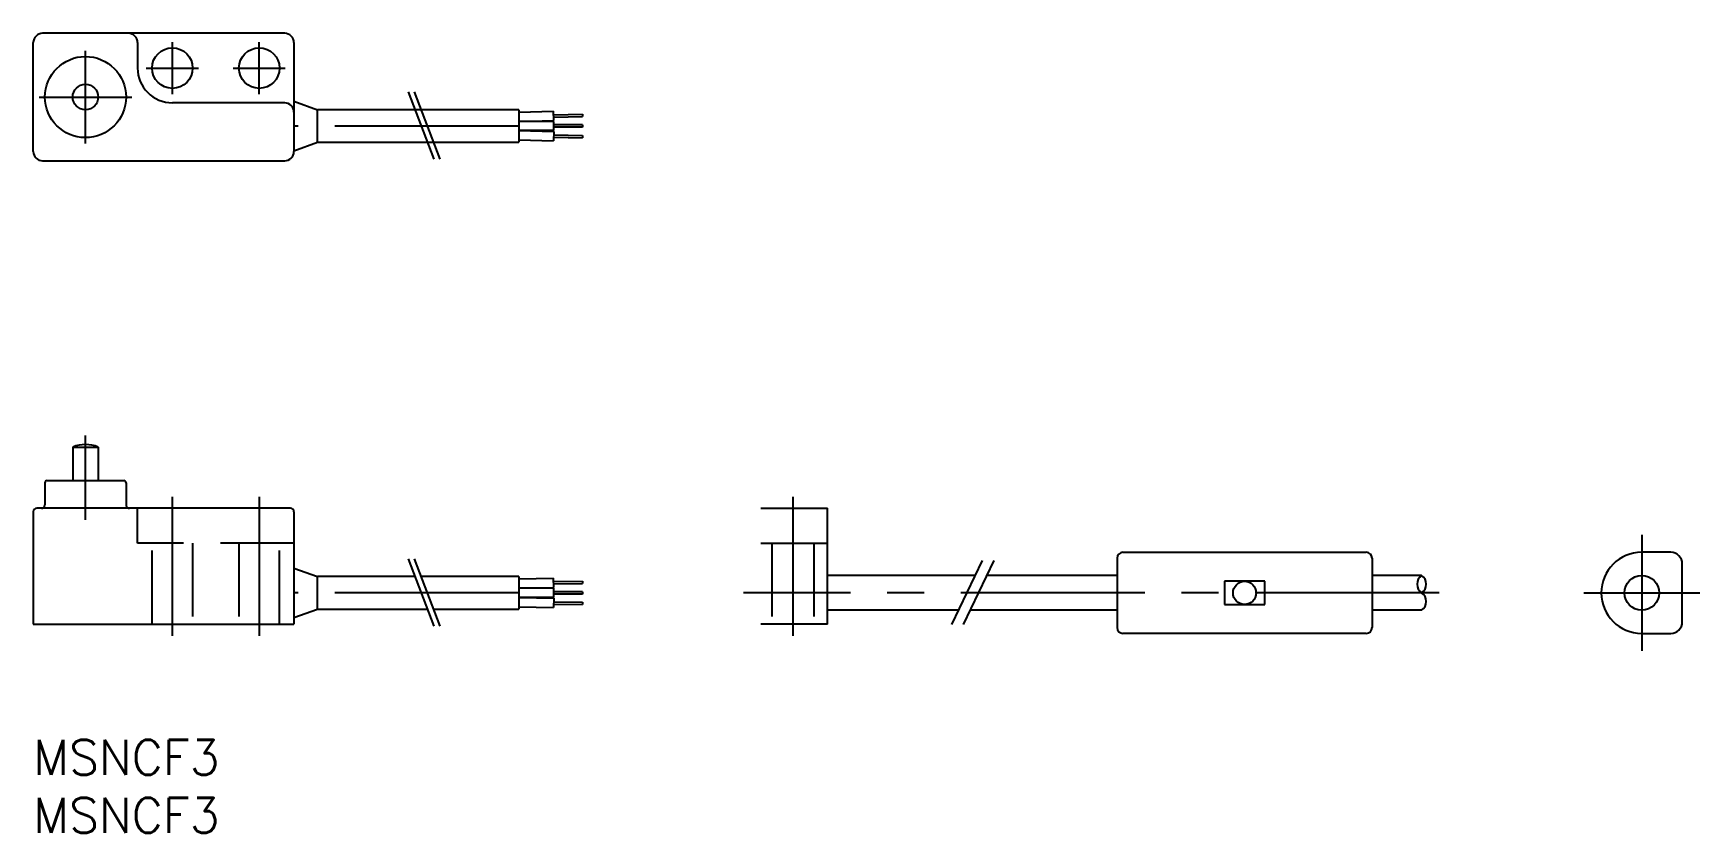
# Model space of a CAD drawing. Extents: x 0 to 144, y -8 to 61.
import ezdxf

# ---------------------------------------------------------------- set-up
doc = ezdxf.new("R2010")
doc.units = 0
doc.header["$LTSCALE"] = 0.5
doc.linetypes.add('CENTER', pattern=[50.8, 31.75, -6.35, 6.35, -6.35])
doc.linetypes.add('DASHED', pattern=[19.05, 12.7, -6.35])
for name, color, linetype in [('MSM_CENTER', 1, 'CENTER'), ('MSM_CONTINUOUS', 7, 'CONTINUOUS'), ('MSM_DASHED', 4, 'DASHED'), ('MSM_PART_NUMBER', 7, 'CONTINUOUS')]:
    doc.layers.add(name, color=color, linetype=linetype)
doc.styles.get("Standard").update_dxf_attribs({"font": 'txt.shx', "height": 3, "bigfont": 'bigfont.shx'})

msp = doc.modelspace()

# ---------------------------------------------------------------- linework, layer by layer
at = {"layer": 'MSM_CENTER'}
for p, q in [((4.5, 51.5), (4.5, 59.5)), ((12, 55.75), (12, 60.25)), ((19.5, 55.75), (19.5, 60.25)), ((9.75, 58), (14.25, 58)), ((17.25, 58), (21.75, 58)), ((0.5, 55.5), (8.5, 55.5)), ((41.91, 53), (22.5, 53)), ((4.5, 19), (4.5, 26.29)), ((12, 9), (12, 21)), ((19.5, 21), (19.5, 9)), ((65.56, 21), (65.56, 9)), ((138.84, 17.7), (138.84, 7.7)), ((41.91, 12.7), (22.5, 12.7)), ((121.34, 12.7), (61.31, 12.7)), ((133.84, 12.7), (143.84, 12.7))]:
    msp.add_line(p, q, dxfattribs=at)
at = {"layer": 'MSM_CONTINUOUS'}
for p, q in [((21.7, 61), (0.8, 61)), ((0, 50.8), (0, 60.2)), ((9, 60.2), (9, 58)), ((22.5, 60.2), (22.5, 50.8)), ((21.7, 55), (12, 55)), ((22.5, 55.14), (24.54, 54.4)), ((34.59, 50.14), (32.39, 55.95)), ((35.11, 50.14), (32.91, 55.95)), ((24.54, 51.6), (24.54, 54.4)), ((41.91, 54.4), (24.54, 54.4)), ((41.91, 54.4), (41.91, 51.6)), ((41.91, 54.2), (44.91, 54.27)), ((41.91, 53.4), (44.92, 53.47)), ((44.92, 53.4), (41.91, 53.4)), ((44.92, 53.47), (44.91, 54.27)), ((44.92, 53.97), (47.41, 54.01)), ((44.92, 53.77), (47.41, 53.81)), ((44.92, 52.6), (44.92, 53.4)), ((47.41, 54.01), (47.41, 53.81)), ((44.92, 52.6), (41.91, 52.6)), ((41.91, 52.6), (44.92, 52.53)), ((41.91, 51.8), (44.91, 51.73)), ((44.92, 52.53), (44.91, 51.73)), ((47.41, 53.1), (44.92, 53.1)), ((47.41, 52.9), (44.92, 52.9)), ((44.92, 52.23), (47.41, 52.19)), ((44.92, 52.03), (47.41, 51.99)), ((47.41, 53.1), (47.41, 52.9)), ((47.41, 52.19), (47.41, 51.99)), ((22.5, 50.86), (24.54, 51.6)), ((24.54, 51.6), (41.91, 51.6)), ((0.8, 50), (21.7, 50)), ((3.4, 25.29), (3.4, 22.4)), ((3.4, 25.29), (5.6, 25.29)), ((5.6, 25.29), (5.6, 22.4)), ((1, 22.2), (1, 20.3)), ((1.2, 22.4), (7.8, 22.4)), ((8, 22.2), (8, 20.3)), ((0, 19.7), (0, 10)), ((22.2, 20), (0.3, 20)), ((22.5, 19.7), (22.5, 10)), ((62.81, 20), (68.56, 20)), ((68.56, 10), (68.56, 20)), ((94.06, 16.2), (115.06, 16.2)), ((141.34, 16.2), (138.84, 16.2)), ((22.5, 14.84), (24.54, 14.1)), ((34.59, 9.84), (32.39, 15.65)), ((35.11, 9.84), (32.91, 15.65)), ((81.9, 15.49), (79.25, 9.98)), ((82.9, 15.49), (80.25, 9.98)), ((93.56, 15.7), (93.56, 9.7)), ((115.56, 15.7), (115.56, 9.7)), ((142.34, 10.2), (142.34, 15.2)), ((24.54, 11.3), (24.54, 14.1)), ((32.98, 14.1), (24.54, 14.1)), ((41.91, 14.1), (33.5, 14.1)), ((41.91, 14.1), (41.91, 11.3)), ((41.91, 13.9), (44.91, 13.97)), ((41.91, 13.1), (44.92, 13.17)), ((44.92, 13.1), (41.91, 13.1)), ((44.92, 13.17), (44.91, 13.97)), ((44.92, 13.67), (47.41, 13.71)), ((44.92, 13.47), (47.41, 13.51)), ((44.92, 12.3), (44.92, 13.1)), ((47.41, 13.71), (47.41, 13.51)), ((81.28, 14.2), (68.56, 14.2)), ((93.56, 14.2), (82.28, 14.2)), ((106.31, 13.7), (102.81, 13.7)), ((102.81, 13.7), (102.81, 11.7)), ((106.31, 11.7), (106.31, 13.7)), ((119.84, 14.2), (115.56, 14.2)), ((44.92, 12.3), (41.91, 12.3)), ((41.91, 12.3), (44.92, 12.23)), ((44.92, 12.23), (44.91, 11.43)), ((47.41, 12.8), (44.92, 12.8)), ((47.41, 12.6), (44.92, 12.6)), ((44.92, 11.93), (47.41, 11.89)), ((44.92, 11.73), (47.41, 11.69)), ((47.41, 12.8), (47.41, 12.6)), ((47.41, 11.89), (47.41, 11.69)), ((102.81, 11.7), (106.31, 11.7)), ((22.5, 10.56), (24.54, 11.3)), ((24.54, 11.3), (34.04, 11.3)), ((34.56, 11.3), (41.91, 11.3)), ((41.91, 11.5), (44.91, 11.43)), ((79.84, 11.2), (68.56, 11.2)), ((93.56, 11.2), (80.84, 11.2)), ((119.84, 11.2), (115.56, 11.2)), ((0, 10), (22.5, 10)), ((68.56, 10), (62.81, 10)), ((115.06, 9.2), (94.06, 9.2)), ((138.84, 9.2), (141.34, 9.2))]:
    msp.add_line(p, q, dxfattribs=at)
for centre, radius in [((4.5, 55.5), 3.5), ((12, 58), 1.75), ((19.5, 58), 1.75), ((4.5, 55.5), 1.1), ((104.56, 12.7), 1), ((138.84, 12.7), 1.5)]:
    msp.add_circle(centre, radius, dxfattribs=at)
for centre, radius, start, end in [((0.8, 60.2), 0.8, 90, 180), ((8.2, 60.2), 0.8, 0, 90), ((21.7, 60.2), 0.8, 0, 90), ((12, 58), 3, 180, 270), ((21.7, 54.2), 0.8, 0, 90), ((0.8, 50.8), 0.8, 180, 270), ((21.7, 50.8), 0.8, 270, 0), ((4.5, 22.5), 3, 68.4898, 111.5102), ((1.2, 22.2), 0.2, 90, 180), ((7.8, 22.2), 0.2, 0, 90), ((0.7, 20.3), 0.3, 270, 0), ((8.3, 20.3), 0.3, 180, 270), ((0.3, 19.7), 0.3, 90, 180), ((22.2, 19.7), 0.3, 0, 90), ((94.06, 15.7), 0.5, 90, 180), ((115.06, 15.7), 0.5, 0, 90), ((138.84, 12.7), 3.5, 90, 270), ((141.34, 15.2), 1, 0, 90), ((120.34, 13.45), 0.9, 123.5573, 236.4417), ((119.34, 13.45), 0.9, 303.5573, 56.4417), ((119.34, 11.95), 0.9, 303.5573, 56.4427), ((141.34, 10.2), 1, 270, 0), ((94.06, 9.7), 0.5, 180, 270), ((115.06, 9.7), 0.5, 270, 0)]:
    msp.add_arc(centre, radius, start, end, dxfattribs=at)
at = {"layer": 'MSM_DASHED'}
for p, q in [((9, 17), (9, 20)), ((22.5, 17), (9, 17)), ((10.25, 10), (10.25, 17)), ((13.75, 17), (13.75, 10)), ((17.75, 17), (17.75, 10)), ((21.25, 10), (21.25, 17)), ((62.81, 17), (68.56, 17)), ((63.76, 17), (63.76, 10)), ((67.36, 17), (67.36, 10))]:
    msp.add_line(p, q, dxfattribs=at)

# ---------------------------------------------------------------- texts
at = {"layer": 'MSM_PART_NUMBER'}
for p in [(0, -3), (0, -8)]:
    msp.add_text('MSNCF3', height=3, dxfattribs=at).set_placement(p)

doc.saveas('drawing.dxf')
